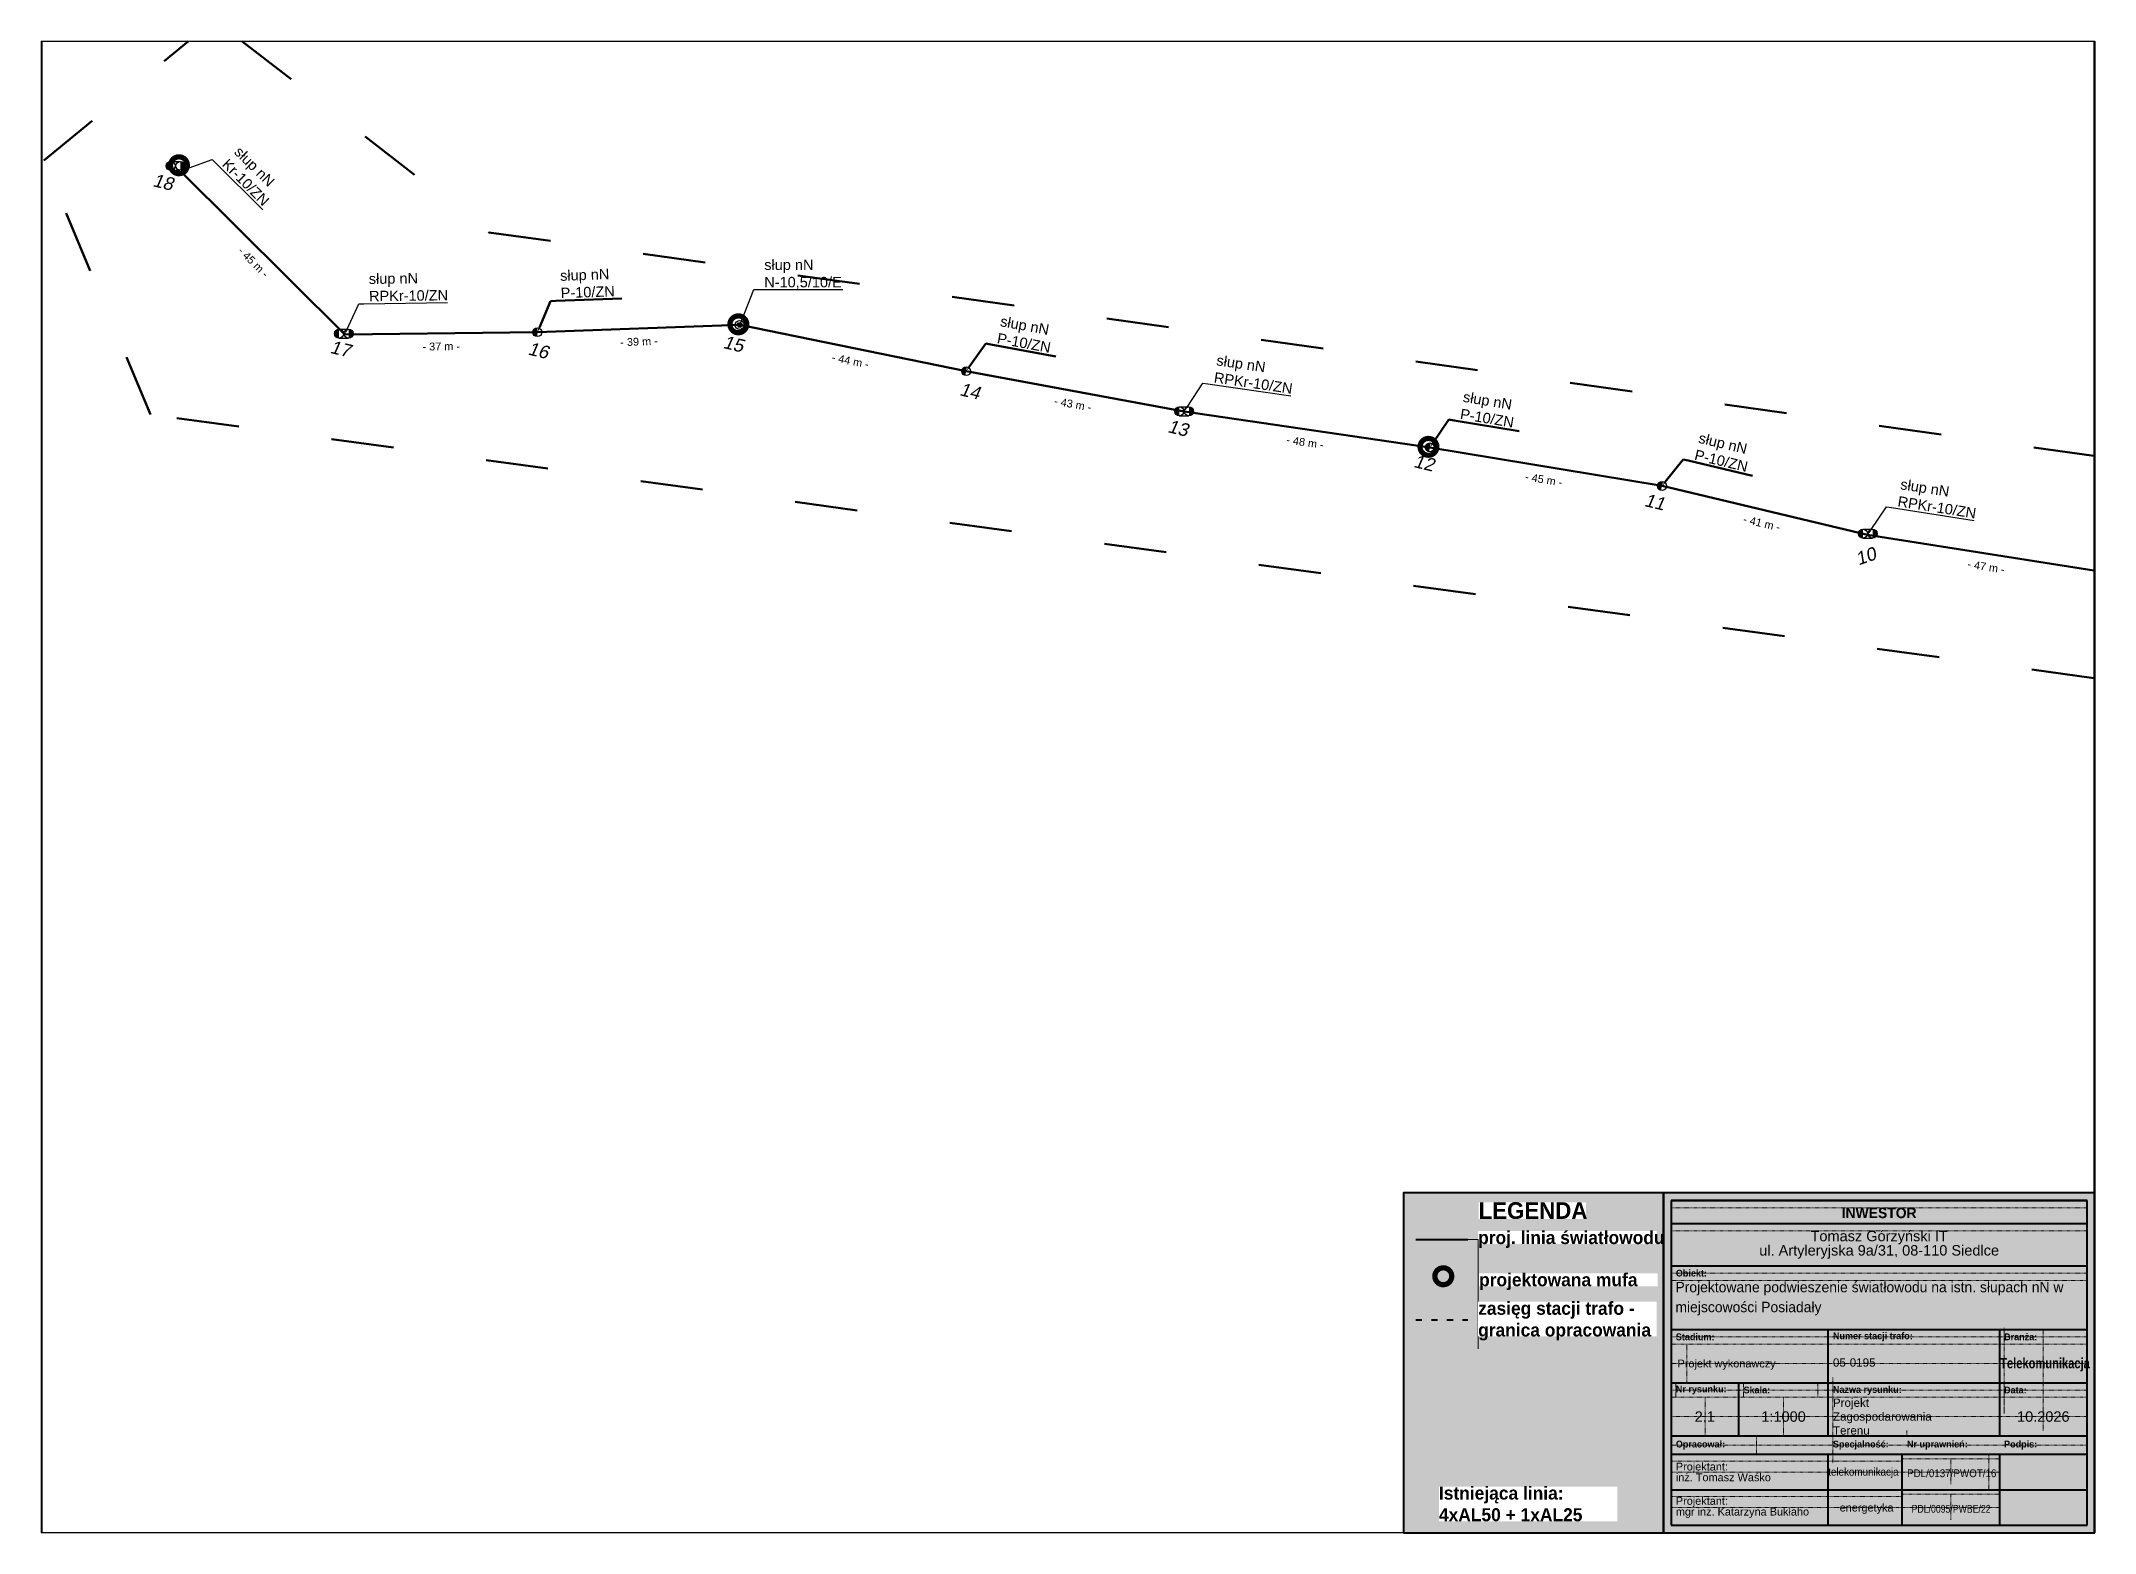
# Paper-space layout '195-1' of a CAD drawing. Header units: metres, sheet in millimetres. Extents: x 0 to 395, y 0 to 287.
# The model-space entities are those that its viewports show. They can reach past a viewport. Long polylines and large blocks are cut down to what shows.
import ezdxf
from ezdxf import colors
from ezdxf.entities.mleader import LeaderData, LeaderLine
from ezdxf.math import Vec2, Vec3

# ---------------------------------------------------------------- set-up
doc = ezdxf.new("R2010")
doc.units = ezdxf.units.M
for name, pattern in [('ACAD_ISO03W100', [30, 12, -18]), ('DGN Style 2', [0.005224, 0.003135, -0.00209]), ('GCAD_ISO03W100', [30, 12, -18])]:
    doc.linetypes.add(name, pattern=pattern)
for name, color, linetype, lineweight in [('!TELE', 30, 'SCARPLINE1A', 50), ('!trafo_05-0195', 6, 'GCAD_ISO03W100', 50), ('@Tabelka', 7, 'Continuous', 13), ('_mm zasięg trafo', 6, 'ACAD_ISO03W100', 35), ('_numery slupow etap 4 cz. 2', 7, 'Continuous', 40), ('_światłowód', 30, 'Continuous', 50)]:
    doc.layers.add(name, color=color, linetype=linetype, lineweight=lineweight)
for name, color, linetype in [('!wymiary', 7, 'Continuous'), ('_MM mufy', 3, 'Continuous'), ('_MM opisy', 7, 'Continuous'), ('_MM slupy', 5, 'Continuous')]:
    doc.layers.add(name, color=color, linetype=linetype)
doc.layers.add('@KonstrTabelki', color=253, linetype='DGN Style 2', lineweight=0, plot=False)
doc.styles.add('LEGENDA', font='arial.ttf')
doc.styles.get("Standard").update_dxf_attribs({"font": 'ARIAL.TTF'})
doc.linetypes.add('SCARPLINE1A', pattern='A,2,[150,AAA.SHX,S=1,R=0,X=0,Y=0],1e-11', length=2)
doc.dimstyles.new('opis linie', dxfattribs={"dimtxt": 1.5, "dimasz": 0.18, "dimexe": 0.18, "dimexo": 0.0625, "dimgap": 2.5, "dimtad": 4, "dimdec": 0, "dimzin": 0, "dimdsep": 46, "dimtxsty": 'Standard', "dimcen": 0.09, "dimse1": 1, "dimse2": 1, "dimsd1": 1, "dimsd2": 1, "dimclrt": 256, "dimadec": 0, "dimazin": 0, "dimtfac": 1, "dimtdec": 0, "dimtofl": 0, "dimtmove": 0, "dimatfit": 3, "dimfxl": 1, "dimtfill": 1, "dimtolj": 1, "dimtzin": 0, "dimarcsym": 0})

# ---------------------------------------------------------------- blocks, each defined once
blk = doc.blocks.new('tabelka')
at = {"true_color": 0xffffff, "transparency": 33554687}
h = blk.add_hatch(color=7, dxfattribs=at)
h.dxf.hatch_style = 1
h.paths.add_polyline_path([(-83, 65.41), (0, 65.41), (0, 0), (-83, 0)])
at = {"layer": '@KonstrTabelki', "lineweight": 0}
for p, q in [((-1.5, 62.52), (-81.5, 62.52)), ((-1.5, 58.08), (-81.5, 58.08)), ((-1.5, 49.94), (-81.5, 49.94)), ((-81.5, 48.55), (-1.5, 48.55)), ((-1.5, 37.69), (-81.5, 37.69)), ((-81.5, 36.3), (-1.5, 36.3)), ((-78.46, 36.3), (-78.46, 28.86)), ((-17.47, 39.44), (-17.47, 22.94)), ((-9.93, 19.68), (-9.93, 39.08)), ((-81.5, 32.58), (-1.5, 32.58)), ((-80.6, 28.86), (-80.6, 26.08)), ((-67.58, 28.86), (-67.58, 26.08)), ((-53.27, 26.08), (-53.27, 28.86)), ((-50.39, 29.9), (-50.39, 18.64)), ((-17.47, 28.86), (-17.47, 22.94)), ((-9.93, 19.68), (-9.93, 28.86)), ((-1.5, 27.47), (-81.5, 27.47)), ((-81.5, 26.08), (-1.5, 26.08)), ((-74.99, 18.64), (-74.99, 26.08)), ((-59.88, 18.64), (-59.88, 26.08)), ((-1.5, 27.47), (-18.36, 27.47)), ((-1.5, 22.36), (-81.5, 22.36)), ((-1.5, 22.36), (-18.36, 22.36)), ((-81.5, 16.88), (-1.5, 16.88)), ((-65.11, 18.64), (-65.11, 15.11)), ((-50.39, 18.64), (-50.39, 13.41)), ((-36.15, 19.68), (-36.15, 18.64)), ((-37.05, 13.77), (-81.5, 13.77)), ((-37.05, 14.25), (-18.36, 14.25)), ((-27.71, 14.25), (-27.71, 9.31)), ((-20.43, 15.11), (-20.43, 8.31)), ((-37.05, 11.71), (-81.5, 11.71)), ((-18.36, 11.71), (-37.05, 11.71)), ((-37.05, 6.97), (-81.5, 6.97)), ((-37.05, 4.9), (-81.5, 4.9)), ((-37.05, 7.44), (-18.36, 7.44)), ((-18.36, 4.9), (-37.05, 4.9)), ((-27.71, 7.44), (-27.71, 2.5))]:
    blk.add_line(p, q, dxfattribs=at)
at = {"layer": '@KonstrTabelki'}
for points in [[(-51.29, 28.86), (-51.29, 39.08)], [(-51.29, 18.64), (-51.29, 28.86)]]:
    blk.add_lwpolyline(points, dxfattribs=at)
at = {"layer": '@Tabelka', "lineweight": 40}
for p, q in [((0, 65.41), (-83, 65.41)), ((-83, 65.41), (-83, 0)), ((-81.5, 63.91), (-1.5, 63.91)), ((-1.5, 63.91), (-81.5, 63.91)), ((-81.5, 63.91), (-81.5, 1.5)), ((-1.5, 1.5), (-1.5, 63.91)), ((0, 0), (0, 65.41)), ((-81.5, 59.47), (-1.5, 59.47)), ((-81.5, 51.33), (-1.5, 51.33)), ((-81.5, 39.08), (-1.5, 39.08)), ((-81.5, 39.08), (-18.36, 39.08)), ((-51.29, 28.86), (-51.29, 39.08)), ((-51.29, 28.86), (-51.29, 35.67)), ((-18.36, 39.08), (-18.36, 28.86)), ((-81.5, 28.86), (-18.36, 28.86)), ((-68.48, 18.64), (-68.48, 28.86)), ((-51.29, 18.64), (-51.29, 28.86)), ((-18.36, 28.86), (-1.5, 28.86)), ((-18.36, 28.86), (-18.36, 18.64)), ((-51.29, 18.64), (-51.29, 25.45)), ((-18.36, 25.45), (-18.36, 18.64)), ((-81.5, 18.64), (-1.5, 18.64)), ((-81.5, 18.64), (-1.5, 18.64)), ((-81.5, 15.11), (-1.5, 15.11)), ((-51.29, 1.5), (-51.29, 15.11)), ((-37.05, 1.5), (-37.05, 15.11)), ((-18.36, 15.11), (-18.36, 1.5)), ((-81.5, 8.31), (-1.5, 8.31)), ((-81.5, 8.31), (-1.5, 8.31)), ((-81.5, 1.5), (-1.5, 1.5)), ((-83, 0), (0, 0))]:
    blk.add_line(p, q, dxfattribs=at)
at = {"layer": '@Tabelka'}
for s, insert, char_height, attachment_point, line_spacing_factor in [('{\\fLato Light|b1|i0|c238|p34;INWESTOR}', (-41.5, 62.52), 2, 2, 0.825), ('{\\fLato Light|b1|i0|c238|p34;Obiekt:}', (-80.6, 49.94), 1.3, 4, 0.946154), ('{\\fLato Light|b1|i0|c238|p34;Branża:}', (-17.47, 37.69), 1.3, 4, 0.946154), ('Projekt wykonawczy', (-80.27, 32.34), 1.5, 4, 0.825), ('{\\fLato Light|b1|i0|c238|p34;\\W0.8;Telekomunikacja}', (-9.6, 32.34), 2, 5, 0.76875), ('{\\fLato Light|b1|i0|c238|p34;Nr rysunku:}', (-80.6, 27.47), 1.3, 4, 0.946154), ('{\\fLato Light|b1|i0|c238|p34;Skala:}', (-67.58, 27.47), 1.3, 4, 0.946154), ('{\\fLato Light|b1|i0|c238|p34;Nazwa rysunku:}', (-50.39, 27.38), 1.3, 4, 0.946154), ('{\\fLato Light|b1|i0|c238|p34;Data:}', (-17.47, 27.47), 1.3, 4, 0.946154), ('10.2026', (-9.93, 22.36), 2, 5, 0.825), ('{\\fLato Light|b1|i0|c238|p34;Opracował:}', (-80.6, 16.88), 1.3, 4, 0.946154), ('{\\fLato Light|b1|i0|c238|p34;Specjalność:}', (-50.39, 16.88), 1.3, 4, 0.946154), ('{\\fLato Light|b1|i0|c238|p34;Nr uprawnień:}', (-36.15, 16.88), 1.3, 4, 0.946154), ('{\\fLato Light|b1|i0|c238|p34;Podpis:}', (-17.47, 16.88), 1.3, 4, 0.946154)]:
    blk.add_mtext(s, dxfattribs=dict(at, insert=insert, char_height=char_height, attachment_point=attachment_point, line_spacing_factor=line_spacing_factor))
at = {"layer": '@Tabelka', "insert": (-41.5, 58.08), "char_height": 2, "attachment_point": 2, "line_spacing_factor": 0.825, "style": 'LEGENDA'}
blk.add_mtext('Tomasz Górzyński IT\\Pul. Artyleryjska 9a/31, 08-110 Siedlce', dxfattribs=at)
at = {"layer": '@Tabelka'}
for s, insert, char_height, width, attachment_point, line_spacing_factor in [('{\\fLato Light|b1|i0|c238|p34;Stadium:}', (-80.6, 37.69), 1.3, 8.6456, 4, 0.946154), ('{\\fLato Light|b1|i0|c238|p34;Numer stacji trafo:}', (-50.39, 37.69), 1.3, 16.1141, 4, 0.946154), ('Projektant:\\Pinż. Tomasz Waśko', (-80.6, 11.71), 1.5, 27.9275, 4, 0.825), ('{\\W0.9;telekomunikacja}', (-44.53, 11.53), 1.5, 22.915, 5, 0.825), ('{\\W0.9;PDL/0137/PWOT/16}', (-27.54, 11.46), 1.5, 22.915, 5, 0.825), ('Projektant:\\Pmgr inż. Katarzyna Bukłaho', (-80.6, 4.9), 1.5, 27.9275, 4, 0.825), ('energetyka', (-43.91, 4.64), 1.5, 22.915, 5, 0.825), ('{\\W0.8;PDL/0095/PWBE/22}', (-27.66, 4.62), 1.5, 22.915, 5, 0.825)]:
    blk.add_mtext(s, dxfattribs=dict(at, insert=insert, char_height=char_height, width=width, attachment_point=attachment_point, line_spacing_factor=line_spacing_factor))
blk = doc.blocks.new('mufa')
at = {"layer": '_MM mufy'}
h = blk.add_hatch(color=256, dxfattribs=at)
h.dxf.hatch_style = 1
h.paths.add_polyline_path([(2.15, 0.12, 1), (-2.1, -0.05, 1)])
h.paths.add_polyline_path([(-1.1, -0.01, -1), (1.15, 0.08, -1)], flags=16)
h.paths.add_polyline_path([(-0.83, 0, -1), (0.88, 0.07, -1)], flags=0)
blk = doc.blocks.new('legenda')
at = {"true_color": 0xffffff, "transparency": 33554687}
h = blk.add_hatch(color=7, dxfattribs=at)
h.dxf.hatch_style = 1
h.paths.add_polyline_path([(-50, 65.41), (0, 65.41), (0, 0), (-50, 0)])
at = {"lineweight": 40}
blk.add_lwpolyline([(0, 65.41), (-50, 65.41), (-50, 0)], dxfattribs=at)
at = {"layer": '_mm zasięg trafo', "lineweight": 40, "ltscale": 0.1}
blk.add_lwpolyline([(-47.62, 40.95), (-37.62, 40.95)], dxfattribs=at)
at = {"layer": '_światłowód', "lineweight": 40}
blk.add_lwpolyline([(-47.62, 56.41), (-37.62, 56.41)], dxfattribs=at)
at = {"layer": '_mm zasięg trafo'}
blk.add_blockref('mufa', (-42.35, 49.31), dxfattribs=at)
at = {"layer": '_mm zasięg trafo', "bg_fill": 3, "box_fill_scale": 1, "bg_fill_color": 256, "bg_fill_transparency": 0}
for s, width, heights, insert, char_height, attachment_point in [('{\\fLato Light|b1|i0|c238|p34;\\C7;LEGENDA}', 20.65, [-3.27], (-35.53, 63.58), 3.2, 1), ('\\pxt4;{\\fLato Light|b1|i0|c238|p34;\\C7;proj. linia światłowodu}', 34.3358, [-3.2], (-35.62, 56.41), 2.5, 4)]:
    blk.add_mtext_dynamic_manual_height_columns(s, width=width, gutter_width=1, heights=heights, dxfattribs=dict(at, insert=insert, char_height=char_height, attachment_point=attachment_point))
at = {"layer": 'Defpoints', "color": 252, "lineweight": 0, "true_color": 0x939598}
blk.add_lwpolyline([(-37.62, 56.41), (-35.62, 56.41), (-35.62, 35.41)], dxfattribs=at)
at = {"layer": '_mm zasięg trafo', "char_height": 2.5, "attachment_point": 4, "bg_fill": 3, "box_fill_scale": 1, "bg_fill_color": 256, "bg_fill_transparency": 0}
for s, heights, insert in [('\\pxt4;{\\fLato Light|b1|i0|c238|p34;\\C7;projektowana mufa}', [-3.2], (-35.44, 48.3)), ('\\pxt4;{\\fLato Light|b1|i0|c238|p34;\\C7;zasięg stacji trafo - granica opracowania}', [-7.36], (-35.62, 40.72))]:
    blk.add_mtext_dynamic_manual_height_columns(s, width=34.3358, gutter_width=1, heights=heights, dxfattribs=dict(at, insert=insert))
at = {"lineweight": 40}
blk.add_lwpolyline([(-50, 0), (0, 0), (0, 65.41)], dxfattribs=at)
at = {"layer": '_mm zasięg trafo', "insert": (-43.16, 5.56), "char_height": 2.5, "attachment_point": 4, "bg_fill": 3, "box_fill_scale": 1, "bg_fill_color": 256, "bg_fill_transparency": 0}
blk.add_mtext_dynamic_manual_height_columns('\\pxt4;{\\fLato Light|b1|i0|c238|p34;\\C7;Istniejąca linia:\\P4xAL50 + 1xAL25}', width=34.3358, gutter_width=1, heights=[0], dxfattribs=at)
blk = doc.blocks.new('*D409')
at = {"layer": 'Defpoints', "color": 0}
for p in [(7547919.41, 5774996.11), (7547919.52, 5774996.85), (7547965.79, 5774988.81)]:
    blk.add_point(p, dxfattribs=at)
at = {"layer": '!wymiary', "insert": (7547942.21, 5774989.99), "char_height": 1.5, "attachment_point": 5, "rotation": 351.0599, "bg_fill": 3, "box_fill_scale": 1.1, "bg_fill_color": 9, "bg_fill_true_color": 13158600, "bg_fill_transparency": 0}
blk.add_mtext('\\A1;- 47 m -', dxfattribs=at)
blk = doc.blocks.new('*D410')
at = {"layer": 'Defpoints', "color": 0}
for p in [(7547879.89, 5775005.52), (7547880.06, 5775006.25), (7547919.41, 5774996.11)]:
    blk.add_point(p, dxfattribs=at)
at = {"layer": '!wymiary', "insert": (7547899.07, 5774998.38), "char_height": 1.5, "attachment_point": 5, "rotation": 346.6006, "bg_fill": 3, "box_fill_scale": 1.1, "bg_fill_color": 9, "bg_fill_true_color": 13158600, "bg_fill_transparency": 0}
blk.add_mtext('\\A1;- 41 m -', dxfattribs=at)
blk = doc.blocks.new('*D411')
at = {"layer": 'Defpoints', "color": 0}
for p in [(7547835.22, 5775012.93), (7547835.34, 5775013.67), (7547879.89, 5775005.52)]:
    blk.add_point(p, dxfattribs=at)
at = {"layer": '!wymiary', "insert": (7547857.14, 5775006.75), "char_height": 1.5, "attachment_point": 5, "rotation": 350.5828, "bg_fill": 3, "box_fill_scale": 1.1, "bg_fill_color": 9, "bg_fill_true_color": 13158600, "bg_fill_transparency": 0}
blk.add_mtext('\\A1;- 45 m -', dxfattribs=at)
blk = doc.blocks.new('*D412')
at = {"layer": 'Defpoints', "color": 0}
for p in [(7547787.98, 5775019.87), (7547788.09, 5775020.61), (7547835.22, 5775012.93)]:
    blk.add_point(p, dxfattribs=at)
at = {"layer": '!wymiary', "insert": (7547811.23, 5775013.91), "char_height": 1.5, "attachment_point": 5, "rotation": 351.6427, "bg_fill": 3, "box_fill_scale": 1.1, "bg_fill_color": 9, "bg_fill_true_color": 13158600, "bg_fill_transparency": 0}
blk.add_mtext('\\A1;- 48 m -', dxfattribs=at)
blk = doc.blocks.new('*D413')
at = {"layer": 'Defpoints', "color": 0}
for p in [(7547746.05, 5775027.59), (7547746.18, 5775028.33), (7547787.98, 5775019.87)]:
    blk.add_point(p, dxfattribs=at)
at = {"layer": '!wymiary', "insert": (7547766.56, 5775021.25), "char_height": 1.5, "attachment_point": 5, "rotation": 349.5685, "bg_fill": 3, "box_fill_scale": 1.1, "bg_fill_color": 9, "bg_fill_true_color": 13158600, "bg_fill_transparency": 0}
blk.add_mtext('\\A1;- 43 m -', dxfattribs=at)
blk = doc.blocks.new('*D414')
at = {"layer": 'Defpoints', "color": 0}
for p in [(7547702.51, 5775036.48), (7547702.66, 5775037.22), (7547746.05, 5775027.59)]:
    blk.add_point(p, dxfattribs=at)
at = {"layer": '!wymiary', "insert": (7547723.78, 5775029.59), "char_height": 1.5, "attachment_point": 5, "rotation": 348.4549, "bg_fill": 3, "box_fill_scale": 1.1, "bg_fill_color": 9, "bg_fill_true_color": 13158600, "bg_fill_transparency": 0}
blk.add_mtext('\\A1;- 44 m -', dxfattribs=at)
blk = doc.blocks.new('*D415')
at = {"layer": 'Defpoints', "color": 0}
for p in [(7547663.57, 5775035.84), (7547663.59, 5775035.09), (7547702.51, 5775036.48)]:
    blk.add_point(p, dxfattribs=at)
at = {"layer": '!wymiary', "insert": (7547683.14, 5775033.27), "char_height": 1.5, "attachment_point": 5, "rotation": 2.0413, "bg_fill": 3, "box_fill_scale": 1.1, "bg_fill_color": 9, "bg_fill_true_color": 13158600, "bg_fill_transparency": 0}
blk.add_mtext('\\A1;- 39 m -', dxfattribs=at)
blk = doc.blocks.new('*D416')
at = {"layer": 'Defpoints', "color": 0}
for p in [(7547626.53, 5775035.38), (7547626.54, 5775034.63), (7547663.59, 5775035.09)]:
    blk.add_point(p, dxfattribs=at)
at = {"layer": '!wymiary', "insert": (7547645.1, 5775032.35), "char_height": 1.5, "attachment_point": 5, "rotation": 0.7206, "bg_fill": 3, "box_fill_scale": 1.1, "bg_fill_color": 9, "bg_fill_true_color": 13158600, "bg_fill_transparency": 0}
blk.add_mtext('\\A1;- 37 m -', dxfattribs=at)
blk = doc.blocks.new('*D417')
at = {"layer": 'Defpoints', "color": 0}
for p in [(7547594.95, 5775066.06), (7547595.48, 5775066.59), (7547626.54, 5775034.63)]:
    blk.add_point(p, dxfattribs=at)
at = {"layer": '!wymiary', "insert": (7547608.97, 5775048.56), "char_height": 1.5, "attachment_point": 5, "rotation": 315.1491, "bg_fill": 3, "box_fill_scale": 1.1, "bg_fill_color": 9, "bg_fill_true_color": 13158600, "bg_fill_transparency": 0}
blk.add_mtext('\\A1;- 45 m -', dxfattribs=at)
blk = doc.blocks.new('ZN')
at = {"layer": '_MM slupy', "transparency": 33554687}
h = blk.add_hatch(color=256, dxfattribs=at)
h.dxf.hatch_style = 1
h.paths.add_polyline_path([(0, -0.86), (0, 0.86, 1)])
at = {"layer": '_MM slupy'}
blk.add_circle((0, 0), 0.857, dxfattribs=at)
blk = doc.blocks.new('R')
at = {"layer": '_MM slupy', "transparency": 33554687}
h = blk.add_hatch(color=256, dxfattribs=at)
h.dxf.hatch_style = 1
h.paths.add_polyline_path([(-0.93, -0.86), (-0.93, 0.86, 1)])
h = blk.add_hatch(color=256, dxfattribs=at)
h.dxf.hatch_style = 1
h.paths.add_polyline_path([(0.93, 0.86), (0.93, -0.86, 1)])
at = {"layer": '_MM slupy'}
for points in [[(-0.93, 0.86), (0.93, 0.86)], [(-0.93, -0.86), (0.93, -0.86)]]:
    blk.add_lwpolyline(points, dxfattribs=at)
for centre in [(-0.93, 0), (0.93, 0)]:
    blk.add_circle(centre, 0.857, dxfattribs=at)
blk = doc.blocks.new('E')
at = {"layer": '_MM slupy'}
h = blk.add_hatch(color=256, dxfattribs=at)
h.dxf.hatch_style = 1
h.paths.add_polyline_path([(0.27, 0.37, 1), (-0.27, -0.37, 1)])
for radius in [0.857, 0.457]:
    blk.add_circle((0, 0), radius, dxfattribs=at)
blk = doc.blocks.new('q')
at = {"layer": '_MM slupy'}
blk.add_blockref('ZN', (0, 0), dxfattribs=at)
at = {"layer": '_MM opisy'}
ml = blk.add_multileader_mtext('Standard', dxfattribs=at)
ml.set_content('\\pxql;słup nN\\PP-10/ZN', color=256)
ml.set_leader_properties()
ml.build(insert=Vec2(0, 0))
ml.multileader.update_dxf_attribs({"has_text_frame": 1, "text_left_attachment_type": 5, "text_right_attachment_type": 5, "dogleg_length": 1, "arrow_head_size": 1})
ctx = ml.context
ctx.base_point, ctx.char_height, ctx.arrow_head_size, ctx.landing_gap_size, ctx.plane_origin = Vec3(3.75, 5.9), 2, 1, 1, Vec3(1.72, -1.42)
ctx.left_attachment, ctx.right_attachment = 5, 5
notes = []
notes.append((ctx, [(0, (1, 1, 0), (2.75, 5.9), (1, 0), 1, [(0, [(0, 0), (2.75, 5.9)], 0, [])])]))
ctx.mtext.insert, ctx.mtext.flow_direction = Vec3(4.75, 11.7), 5
ctx.mtext.has_bg_fill, ctx.mtext.bg_color, ctx.mtext.bg_scale_factor, ctx.mtext.bg_transparency, ctx.mtext.use_window_bg_color = 1, -1023410175, 1, 0, 1
for ctx, leaders in notes:
    for number, flags, end, landing, length, lines in leaders:
        leader = LeaderData()
        leader.index, (leader.has_last_leader_line, leader.has_dogleg_vector, leader.attachment_direction) = number, flags
        leader.last_leader_point, leader.dogleg_vector, leader.dogleg_length = Vec3(end), Vec3(landing), length
        for number, points, colour, breaks in lines:
            line = LeaderLine()
            line.index, line.vertices, line.color, line.breaks = number, Vec3.list(points), colors.encode_raw_color(colour), breaks
            leader.lines.append(line)
        ctx.leaders.append(leader)

msp = doc.modelspace()

# ---------------------------------------------------------------- linework, layer by layer
at = {"layer": '!TELE'}
msp.add_lwpolyline([(7547594.95, 5775066.06), (7547626.54, 5775034.63), (7547663.59, 5775035.09), (7547702.51, 5775036.48), (7547746.05, 5775027.59), (7547787.98, 5775019.87), (7547835.22, 5775012.93), (7547879.89, 5775005.52), (7547919.41, 5774996.11), (7547965.79, 5774988.81)], dxfattribs=at)

# ---------------------------------------------------------------- next in the draw order: dimensions: what is measured, and where the dimension line sits
at = {"layer": '!wymiary'}
dim = msp.add_aligned_dim(p1=(7547965.79, 5774988.81), p2=(7547919.41, 5774996.11), distance=-0.75, dimstyle='opis linie', override={"dimpost": '- <> m -'}, dxfattribs=at)
dim.commit()
dim.dimension.update_dxf_attribs({"geometry": '*D409', "text_midpoint": (7547942.21, 5774989.99)})

# ---------------------------------------------------------------- next in the draw order: block references
at = {"layer": '!TELE', "rotation": 350.1355581931761}
msp.add_blockref('q', (7547965.79, 5774988.81), dxfattribs=at)

# ---------------------------------------------------------------- next in the draw order: dimensions: what is measured, and where the dimension line sits
at = {"layer": '!wymiary'}
dim = msp.add_aligned_dim(p1=(7547919.41, 5774996.11), p2=(7547879.89, 5775005.52), distance=-0.75, dimstyle='opis linie', override={"dimpost": '- <> m -'}, dxfattribs=at)
dim.commit()
dim.dimension.update_dxf_attribs({"geometry": '*D410', "text_midpoint": (7547899.07, 5774998.38)})

# ---------------------------------------------------------------- next in the draw order: block references
at = {"color": 5, "lineweight": 70}
msp.add_blockref('mufa', (7547965.51, 5774988.89), dxfattribs=at)

# ---------------------------------------------------------------- next in the draw order: dimensions: what is measured, and where the dimension line sits
at = {"layer": '!wymiary'}
dim = msp.add_aligned_dim(p1=(7547879.89, 5775005.52), p2=(7547835.22, 5775012.93), distance=-0.75, dimstyle='opis linie', override={"dimpost": '- <> m -'}, dxfattribs=at)
dim.commit()
dim.dimension.update_dxf_attribs({"geometry": '*D411', "text_midpoint": (7547857.14, 5775006.75)})

# ---------------------------------------------------------------- next in the draw order: leaders
at = {"layer": '_MM opisy'}
ml = msp.add_multileader_mtext('Standard', dxfattribs=at)
ml.set_content('\\pxql;słup nN\\PRPKr-10/ZN', color=256)
ml.set_leader_properties()
ml.build(insert=Vec2(0, 0))
ml.multileader.update_dxf_attribs({"has_text_frame": 1, "text_left_attachment_type": 5, "text_right_attachment_type": 5, "dogleg_length": 1, "arrow_head_size": 1})
ctx = ml.context
ctx.base_point, ctx.char_height, ctx.arrow_head_size, ctx.landing_gap_size, ctx.plane_origin, ctx.plane_x_axis, ctx.plane_y_axis = Vec3(7547924.03, 5775001.35), 2, 1, 1, Vec3(7547920.88, 5774994.44), Vec3(0.987851, -0.155403), Vec3(0.155403, 0.987851)
ctx.left_attachment, ctx.right_attachment = 5, 5
notes = []
notes.append((ctx, [(0, (1, 1, 0), (7547923.05, 5775001.51), (0.987851, -0.155403), 1, [(0, [(7547919.41, 5774996.11), (7547923.05, 5775001.51)], 0, [])])]))
ctx.mtext.insert, ctx.mtext.text_direction, ctx.mtext.flow_direction = Vec3(7547925.92, 5775006.89), Vec3(0.987851, -0.155403), 5
ctx.mtext.has_bg_fill, ctx.mtext.bg_color, ctx.mtext.bg_scale_factor, ctx.mtext.bg_transparency, ctx.mtext.use_window_bg_color = 1, -1023410175, 1, 0, 1
for ctx, leaders in notes:
    for number, flags, end, landing, length, lines in leaders:
        leader = LeaderData()
        leader.index, (leader.has_last_leader_line, leader.has_dogleg_vector, leader.attachment_direction) = number, flags
        leader.last_leader_point, leader.dogleg_vector, leader.dogleg_length = Vec3(end), Vec3(landing), length
        for number, points, colour, breaks in lines:
            line = LeaderLine()
            line.index, line.vertices, line.color, line.breaks = number, Vec3.list(points), colors.encode_raw_color(colour), breaks
            leader.lines.append(line)
        ctx.leaders.append(leader)

# ---------------------------------------------------------------- next in the draw order: block references
at = {"layer": '!TELE', "rotation": 346.6006427229009}
msp.add_blockref('q', (7547879.89, 5775005.52), dxfattribs=at)
msp.add_blockref('R', (7547919.45, 5774996.35))

# ---------------------------------------------------------------- next in the draw order: texts
at = {"layer": '_numery slupow etap 4 cz. 2', "oblique": 10}
msp.add_text('10', height=2.5, rotation=19.0631, dxfattribs=at).set_placement((7547917.65, 5774990.23))

# ---------------------------------------------------------------- next in the draw order: dimensions: what is measured, and where the dimension line sits
at = {"layer": '!wymiary'}
dim = msp.add_aligned_dim(p1=(7547835.22, 5775012.93), p2=(7547787.98, 5775019.87), distance=-0.75, dimstyle='opis linie', override={"dimpost": '- <> m -'}, dxfattribs=at)
dim.commit()
dim.dimension.update_dxf_attribs({"geometry": '*D412', "text_midpoint": (7547811.23, 5775013.91)})

# ---------------------------------------------------------------- next in the draw order: block references
at = {"layer": '!TELE', "rotation": 350.5828240215208}
msp.add_blockref('q', (7547835.22, 5775012.93), dxfattribs=at)

# ---------------------------------------------------------------- next in the draw order: texts
at = {"layer": '_numery slupow etap 4 cz. 2', "oblique": 10}
msp.add_text('11', height=2.5, rotation=346.5131, dxfattribs=at).set_placement((7547876.34, 5775001.69))

# ---------------------------------------------------------------- next in the draw order: dimensions: what is measured, and where the dimension line sits
at = {"layer": '!wymiary'}
dim = msp.add_aligned_dim(p1=(7547787.98, 5775019.87), p2=(7547746.05, 5775027.59), distance=-0.75, dimstyle='opis linie', override={"dimpost": '- <> m -'}, dxfattribs=at)
dim.commit()
dim.dimension.update_dxf_attribs({"geometry": '*D413', "text_midpoint": (7547766.56, 5775021.25)})

# ---------------------------------------------------------------- next in the draw order: block references
at = {"color": 5, "lineweight": 70}
msp.add_blockref('mufa', (7547834.94, 5775013.01), dxfattribs=at)

# ---------------------------------------------------------------- next in the draw order: texts
at = {"layer": '_numery slupow etap 4 cz. 2', "oblique": 10}
msp.add_text('12', height=2.5, rotation=346.5131, dxfattribs=at).set_placement((7547831.97, 5775009.18))

# ---------------------------------------------------------------- next in the draw order: dimensions: what is measured, and where the dimension line sits
at = {"layer": '!wymiary'}
dim = msp.add_aligned_dim(p1=(7547746.05, 5775027.59), p2=(7547702.51, 5775036.48), distance=-0.75, dimstyle='opis linie', override={"dimpost": '- <> m -'}, dxfattribs=at)
dim.commit()
dim.dimension.update_dxf_attribs({"geometry": '*D414', "text_midpoint": (7547723.78, 5775029.59)})

# ---------------------------------------------------------------- next in the draw order: leaders
at = {"layer": '_MM opisy'}
ml = msp.add_multileader_mtext('Standard', dxfattribs=at)
ml.set_content('\\pxql;słup nN\\PRPKr-10/ZN', color=256)
ml.set_leader_properties()
ml.build(insert=Vec2(0, 0))
ml.multileader.update_dxf_attribs({"has_text_frame": 1, "text_left_attachment_type": 5, "text_right_attachment_type": 5, "dogleg_length": 1, "arrow_head_size": 1})
ctx = ml.context
ctx.base_point, ctx.char_height, ctx.arrow_head_size, ctx.landing_gap_size, ctx.plane_origin, ctx.plane_x_axis, ctx.plane_y_axis = Vec3(7547792.55, 5775025.16), 2, 1, 1, Vec3(7547789.47, 5775018.21), Vec3(0.989381, -0.145346), Vec3(0.145346, 0.989381)
ctx.left_attachment, ctx.right_attachment = 5, 5
notes = []
notes.append((ctx, [(0, (1, 1, 0), (7547791.56, 5775025.31), (0.989381, -0.145346), 1, [(0, [(7547787.98, 5775019.87), (7547791.56, 5775025.31)], 0, [])])]))
ctx.mtext.insert, ctx.mtext.text_direction, ctx.mtext.flow_direction = Vec3(7547794.38, 5775030.72), Vec3(0.989381, -0.145346), 5
ctx.mtext.has_bg_fill, ctx.mtext.bg_color, ctx.mtext.bg_scale_factor, ctx.mtext.bg_transparency, ctx.mtext.use_window_bg_color = 1, -1023410175, 1, 0, 1
for ctx, leaders in notes:
    for number, flags, end, landing, length, lines in leaders:
        leader = LeaderData()
        leader.index, (leader.has_last_leader_line, leader.has_dogleg_vector, leader.attachment_direction) = number, flags
        leader.last_leader_point, leader.dogleg_vector, leader.dogleg_length = Vec3(end), Vec3(landing), length
        for number, points, colour, breaks in lines:
            line = LeaderLine()
            line.index, line.vertices, line.color, line.breaks = number, Vec3.list(points), colors.encode_raw_color(colour), breaks
            leader.lines.append(line)
        ctx.leaders.append(leader)

# ---------------------------------------------------------------- next in the draw order: block references
at = {"layer": '!TELE', "rotation": 349.5684716064303}
msp.add_blockref('q', (7547746.05, 5775027.59), dxfattribs=at)
msp.add_blockref('R', (7547787.98, 5775019.87))

# ---------------------------------------------------------------- next in the draw order: texts
at = {"layer": '_numery slupow etap 4 cz. 2', "oblique": 10}
msp.add_text('13', height=2.5, rotation=346.5131, dxfattribs=at).set_placement((7547784.67, 5775015.89))

# ---------------------------------------------------------------- next in the draw order: dimensions: what is measured, and where the dimension line sits
at = {"layer": '!wymiary'}
dim = msp.add_aligned_dim(p1=(7547702.51, 5775036.48), p2=(7547663.59, 5775035.09), distance=-0.75, dimstyle='opis linie', override={"dimpost": '- <> m -'}, dxfattribs=at)
dim.commit()
dim.dimension.update_dxf_attribs({"geometry": '*D415', "text_midpoint": (7547683.14, 5775033.27)})

# ---------------------------------------------------------------- next in the draw order: texts
at = {"layer": '_numery slupow etap 4 cz. 2', "oblique": 10}
for s, p in [('15', (7547699.15, 5775032.08)), ('14', (7547744.64, 5775023))]:
    msp.add_text(s, height=2.5, rotation=346.5131, dxfattribs=at).set_placement(p)

# ---------------------------------------------------------------- next in the draw order: dimensions: what is measured, and where the dimension line sits
at = {"layer": '!wymiary'}
dim = msp.add_aligned_dim(p1=(7547663.59, 5775035.09), p2=(7547626.54, 5775034.63), distance=-0.75, dimstyle='opis linie', override={"dimpost": '- <> m -'}, dxfattribs=at)
dim.commit()
dim.dimension.update_dxf_attribs({"geometry": '*D416', "text_midpoint": (7547645.1, 5775032.35)})

# ---------------------------------------------------------------- next in the draw order: leaders
at = {"layer": '_MM opisy'}
ml = msp.add_multileader_mtext('Standard', dxfattribs=at)
ml.set_content('\\pxql;słup nN\\PN-10,5/10/E', color=256)
ml.set_leader_properties()
ml.build(insert=Vec2(0, 0))
ml.multileader.update_dxf_attribs({"has_text_frame": 1, "text_left_attachment_type": 5, "text_right_attachment_type": 5, "dogleg_length": 1, "arrow_head_size": 1})
ctx = ml.context
ctx.base_point, ctx.char_height, ctx.arrow_head_size, ctx.landing_gap_size, ctx.plane_origin = Vec3(7547706.22, 5775043.28), 2, 1, 1, Vec3(7547704.22, 5775035.06)
ctx.left_attachment, ctx.right_attachment = 5, 5
notes = []
notes.append((ctx, [(0, (1, 1, 0), (7547705.22, 5775043.28), (1, 0), 1, [(0, [(7547702.51, 5775036.48)], 0, [])])]))
ctx.mtext.insert, ctx.mtext.flow_direction = Vec3(7547707.22, 5775049.05), 5
ctx.mtext.has_bg_fill, ctx.mtext.bg_color, ctx.mtext.bg_scale_factor, ctx.mtext.bg_transparency, ctx.mtext.use_window_bg_color = 1, -1023410175, 1, 0, 1
for ctx, leaders in notes:
    for number, flags, end, landing, length, lines in leaders:
        leader = LeaderData()
        leader.index, (leader.has_last_leader_line, leader.has_dogleg_vector, leader.attachment_direction) = number, flags
        leader.last_leader_point, leader.dogleg_vector, leader.dogleg_length = Vec3(end), Vec3(landing), length
        for number, points, colour, breaks in lines:
            line = LeaderLine()
            line.index, line.vertices, line.color, line.breaks = number, Vec3.list(points), colors.encode_raw_color(colour), breaks
            leader.lines.append(line)
        ctx.leaders.append(leader)

# ---------------------------------------------------------------- next in the draw order: block references
at = {"layer": '!TELE', "rotation": 2.041259692034034}
msp.add_blockref('q', (7547663.59, 5775035.09), dxfattribs=at)
at = {"color": 5, "lineweight": 70}
msp.add_blockref('mufa', (7547702.22, 5775036.57), dxfattribs=at)
msp.add_blockref('E', (7547702.51, 5775036.48))

# ---------------------------------------------------------------- next in the draw order: dimensions: what is measured, and where the dimension line sits
at = {"layer": '!wymiary'}
dim = msp.add_aligned_dim(p1=(7547626.54, 5775034.63), p2=(7547594.95, 5775066.06), distance=-0.75, dimstyle='opis linie', override={"dimpost": '- <> m -'}, dxfattribs=at)
dim.commit()
dim.dimension.update_dxf_attribs({"geometry": '*D417', "text_midpoint": (7547608.97, 5775048.56)})

# ---------------------------------------------------------------- next in the draw order: texts
at = {"layer": '_numery slupow etap 4 cz. 2', "oblique": 10}
msp.add_text('16', height=2.5, rotation=346.5131, dxfattribs=at).set_placement((7547661.64, 5775030.82))

# ---------------------------------------------------------------- next in the draw order: leaders
at = {"layer": '_MM opisy'}
ml = msp.add_multileader_mtext('Standard', dxfattribs=at)
ml.set_content('słup nN\\P\\pxql;Kr-10/ZN', color=256)
ml.set_leader_properties()
ml.build(insert=Vec2(0, 0))
ml.multileader.update_dxf_attribs({"has_text_frame": 1, "text_left_attachment_type": 5, "text_right_attachment_type": 5, "dogleg_length": 1, "arrow_head_size": 1})
ctx = ml.context
ctx.base_point, ctx.char_height, ctx.arrow_head_size, ctx.landing_gap_size, ctx.plane_origin, ctx.plane_x_axis, ctx.plane_y_axis = Vec3(7547601.77, 5775067.6), 2, 1, 1, Vec3(7547595.16, 5775063.84), Vec3(0.708944, -0.705264), Vec3(0.705264, 0.708944)
ctx.left_attachment, ctx.right_attachment = 5, 5
notes = []
notes.append((ctx, [(0, (1, 1, 0), (7547601.06, 5775068.3), (0.708944, -0.705264), 1, [(0, [(7547594.95, 5775066.06), (7547601.06, 5775068.3)], 0, [])])]))
ctx.mtext.insert, ctx.mtext.text_direction, ctx.mtext.flow_direction = Vec3(7547606.55, 5775070.98), Vec3(0.708944, -0.705264), 5
ctx.mtext.has_bg_fill, ctx.mtext.bg_color, ctx.mtext.bg_scale_factor, ctx.mtext.bg_transparency, ctx.mtext.use_window_bg_color = 1, -1023410175, 1, 0, 1
ml = msp.add_multileader_mtext('Standard', dxfattribs=at)
ml.set_content('\\pxql;słup nN\\PRPKr-10/ZN', color=256)
ml.set_leader_properties()
ml.build(insert=Vec2(0, 0))
ml.multileader.update_dxf_attribs({"has_text_frame": 1, "text_left_attachment_type": 5, "text_right_attachment_type": 5, "dogleg_length": 1, "arrow_head_size": 1})
ctx = ml.context
ctx.base_point, ctx.char_height, ctx.arrow_head_size, ctx.landing_gap_size, ctx.plane_origin, ctx.plane_x_axis, ctx.plane_y_axis = Vec3(7547630.22, 5775040.58), 2, 1, 1, Vec3(7547628.28, 5775033.23), Vec3(0.999921, 0.012576), Vec3(-0.012576, 0.999921)
ctx.left_attachment, ctx.right_attachment = 5, 5
notes.append((ctx, [(0, (1, 1, 0), (7547629.22, 5775040.56), (0.999921, 0.012576), 1, [(0, [(7547626.54, 5775034.63), (7547629.22, 5775040.56)], 0, [])])]))
ctx.mtext.insert, ctx.mtext.text_direction, ctx.mtext.flow_direction = Vec3(7547631.15, 5775046.36), Vec3(0.999921, 0.012576), 5
ctx.mtext.has_bg_fill, ctx.mtext.bg_color, ctx.mtext.bg_scale_factor, ctx.mtext.bg_transparency, ctx.mtext.use_window_bg_color = 1, -1023410175, 1, 0, 1
for ctx, leaders in notes:
    for number, flags, end, landing, length, lines in leaders:
        leader = LeaderData()
        leader.index, (leader.has_last_leader_line, leader.has_dogleg_vector, leader.attachment_direction) = number, flags
        leader.last_leader_point, leader.dogleg_vector, leader.dogleg_length = Vec3(end), Vec3(landing), length
        for number, points, colour, breaks in lines:
            line = LeaderLine()
            line.index, line.vertices, line.color, line.breaks = number, Vec3.list(points), colors.encode_raw_color(colour), breaks
            leader.lines.append(line)
        ctx.leaders.append(leader)

# ---------------------------------------------------------------- next in the draw order: linework, layer by layer
at = {"layer": '!trafo_05-0195'}
msp.add_lwpolyline([(7547568.68, 5775068.12), (7547601.45, 5775095.16), (7547654.23, 5775054.28), (7548152.6, 5774984.93), (7548531.43, 5775047.03), (7549072.24, 5775120.52), (7549102.77, 5775048.58), (7549059.58, 5775032.54), (7549038.56, 5775077.42), (7548561.02, 5775015.93), (7548495.04, 5774994.91), (7548357.25, 5774960.94), (7548169.65, 5774940.57), (7547589.19, 5775019.25)], close=True, dxfattribs=at)

# ---------------------------------------------------------------- next in the draw order: block references
for p in [(7547593.98, 5775067.07), (7547626.36, 5775034.81)]:
    msp.add_blockref('R', p)
at = {"color": 5, "lineweight": 70}
msp.add_blockref('mufa', (7547594.63, 5775067.15), dxfattribs=at)

# ---------------------------------------------------------------- next in the draw order: texts
at = {"layer": '_numery slupow etap 4 cz. 2', "oblique": 10}
for s, p in [('18', (7547589.47, 5775063.19)), ('17', (7547623.58, 5775031.13))]:
    msp.add_text(s, height=2.5, rotation=346.5131, dxfattribs=at).set_placement(p)

psp = doc.layouts.new('195-1')

# ---------------------------------------------------------------- block references
psp.add_blockref('tabelka', (395, 0))

# ---------------------------------------------------------------- texts
at = {"color": 18, "true_color": 0x000000, "insert": (314.32, 48.27), "char_height": 2, "width": 76.9558, "attachment_point": 1, "line_spacing_factor": 0.825, "style": 'LEGENDA'}
psp.add_mtext('\\pxsm1.15,ql;{\\fLato Light|b0|i0|c238|p34;\\C256;Projektowane podwieszenie światłowodu na istn. słupach nN w miejscowości Posiadały}', dxfattribs=at)
at = {"color": 1, "char_height": 1.6, "width": 26.3577, "attachment_point": 4, "style": 'LEGENDA'}
for s, insert in [('{\\C18;\\c0;05-0195}', (344.61, 32.76, 1)), ('{\\C18;\\c0;Projekt Zagospodarowania Terenu}', (344.61, 22.36, 1))]:
    psp.add_mtext(s, dxfattribs=dict(at, insert=insert))
at = {"char_height": 2, "attachment_point": 5, "line_spacing_factor": 0.825, "style": 'LEGENDA'}
for s, insert in [('2.1', (319.97, 22.36)), ('1:1000', (335.12, 22.36))]:
    psp.add_mtext(s, dxfattribs=dict(at, insert=insert))

# ---------------------------------------------------------------- next in the draw order: block references
psp.add_blockref('legenda', (312, 0))

# ---------------------------------------------------------------- next in the draw order: linework, layer by layer
psp.add_lwpolyline([(395, 0), (0.24, 0), (0.24, 286.83), (395, 286.83)], close=True)

# ---------------------------------------------------------------- next in the draw order: viewports
at = {"layer": '0'}
psp.add_viewport(center=(197.38, 143.41), size=(394.76, 286.8295), view_center_point=(7547765.52, 5774947.64), view_height=286.8295, dxfattribs=at)

doc.saveas('drawing.dxf')
